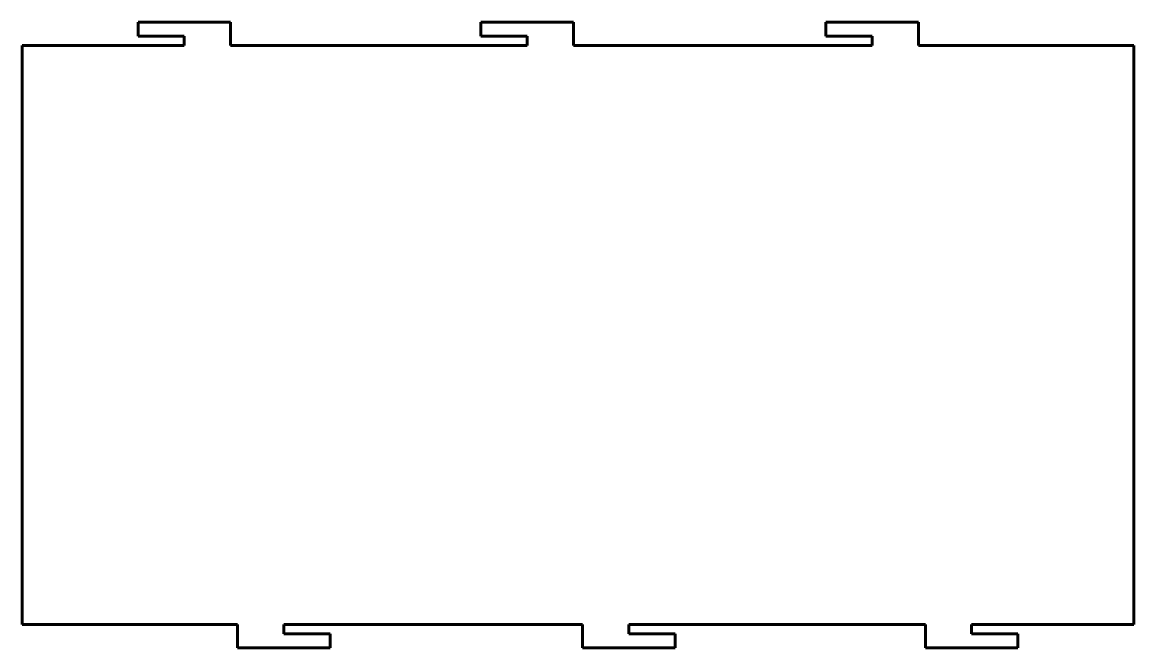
# Model space of a CAD drawing. Header units: millimetres. Extents: x 43 to 523, y 37 to 307.
import ezdxf

# ---------------------------------------------------------------- set-up
doc = ezdxf.new("R2010")
doc.units = ezdxf.units.MM
doc.linetypes.add('K5LT32768', pattern=[0])
doc.layers.add('Системный слой', color=7, linetype='Continuous')

msp = doc.modelspace()

# ---------------------------------------------------------------- linework, layer by layer
at = {"layer": 'Системный слой', "color": 7, "linetype": 'K5LT32768', "lineweight": 60}
for p, q in [((133.04, 306.85), (93.04, 306.85)), ((93.04, 306.85), (93.04, 300.85)), ((133.04, 296.85), (133.04, 306.85)), ((241.04, 306.85), (241.04, 300.85)), ((281.04, 306.85), (241.04, 306.85)), ((281.04, 296.85), (281.04, 306.85)), ((390.04, 306.85), (390.04, 300.85)), ((430.04, 306.85), (390.04, 306.85)), ((430.04, 296.85), (430.04, 306.85)), ((93.04, 300.85), (113.04, 300.85)), ((113.04, 300.85), (113.04, 296.85)), ((241.04, 300.85), (261.04, 300.85)), ((261.04, 300.85), (261.04, 296.85)), ((390.04, 300.85), (410.04, 300.85)), ((410.04, 300.85), (410.04, 296.85)), ((43.04, 296.85), (43.04, 46.85)), ((113.04, 296.85), (43.04, 296.85)), ((261.04, 296.85), (133.04, 296.85)), ((410.04, 296.85), (281.04, 296.85)), ((523.04, 296.85), (430.04, 296.85)), ((523.04, 46.85), (523.04, 296.85)), ((43.04, 46.85), (136.04, 46.85)), ((136.04, 46.85), (136.04, 36.85)), ((156.04, 42.85), (156.04, 46.85)), ((156.04, 46.85), (285.04, 46.85)), ((285.04, 46.85), (285.04, 36.85)), ((305.04, 46.85), (433.04, 46.85)), ((305.04, 42.85), (305.04, 46.85)), ((433.04, 46.85), (433.04, 36.85)), ((453.04, 46.85), (523.04, 46.85)), ((453.04, 42.85), (453.04, 46.85)), ((176.04, 42.85), (156.04, 42.85)), ((176.04, 36.85), (176.04, 42.85)), ((325.04, 42.85), (305.04, 42.85)), ((325.04, 36.85), (325.04, 42.85)), ((473.04, 42.85), (453.04, 42.85)), ((473.04, 36.85), (473.04, 42.85)), ((136.04, 36.85), (176.04, 36.85)), ((285.04, 36.85), (325.04, 36.85)), ((433.04, 36.85), (473.04, 36.85))]:
    msp.add_line(p, q, dxfattribs=at)

doc.saveas('drawing.dxf')
